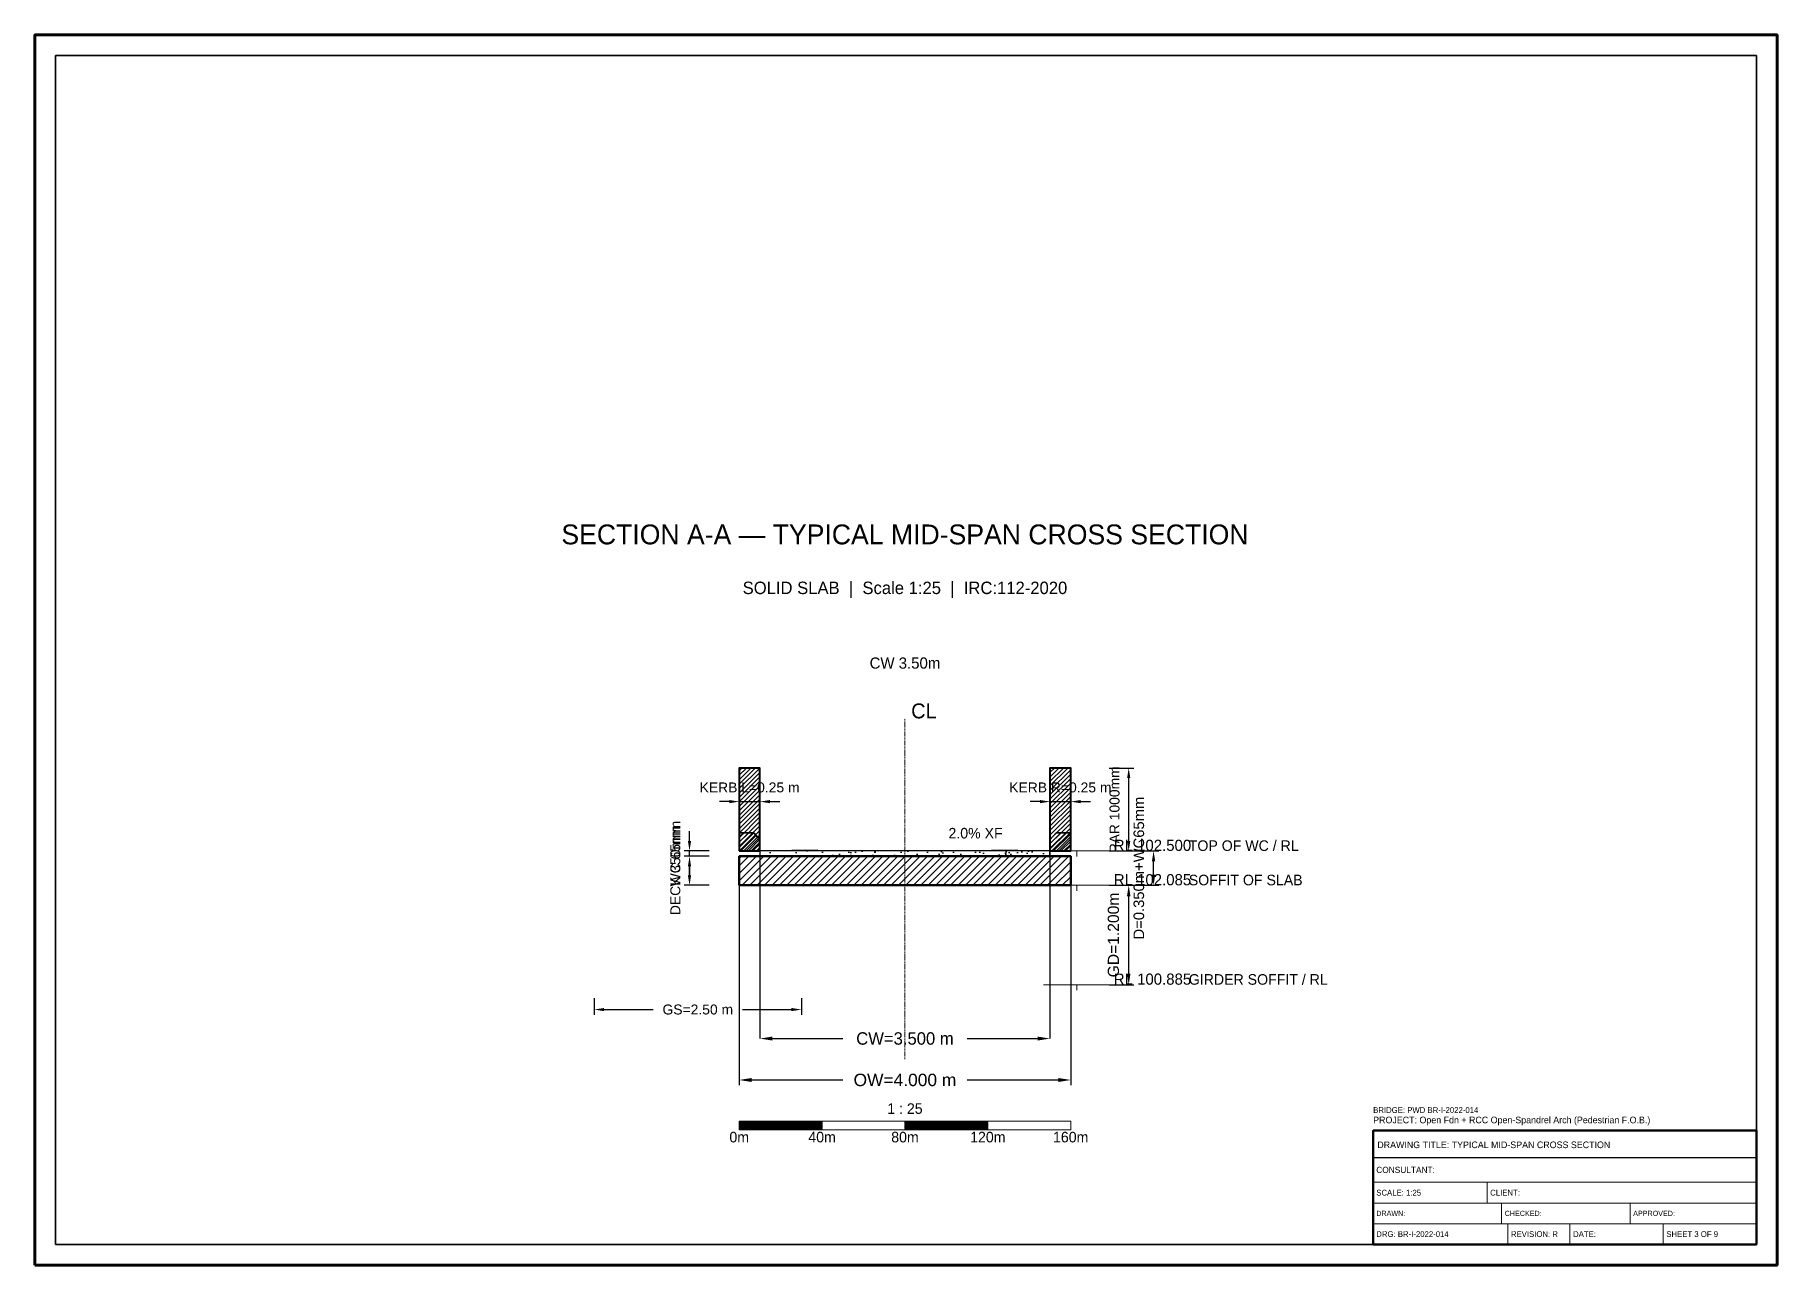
# Model space of a CAD drawing. Header units: metres. Extents: x 0 to 841, y 0 to 594.
import ezdxf
from ezdxf.enums import TextEntityAlignment as Align

# ---------------------------------------------------------------- set-up
doc = ezdxf.new("R2010")
doc.units = ezdxf.units.M
doc.linetypes.add('CENTER', pattern=[1.5, 0.75, -0.25, 0.25, -0.25])
for name, color, linetype, lineweight in [('BORDER-INNER', 7, 'Continuous', 35), ('BORDER-OUTER', 7, 'Continuous', 70), ('DIM-LEVEL', 3, 'Continuous', 18), ('DIM-LINEAR', 3, 'Continuous', 18), ('DIM-SLOPE', 3, 'Continuous', 18), ('STRUC-CENTRE', 6, 'CENTER', 18), ('STRUC-HATCHING', 8, 'Continuous', 18), ('SUPER-DECK', 2, 'Continuous', 50), ('SUPER-KERB', 7, 'Continuous', 25), ('SUPER-PARAPET', 2, 'Continuous', 35), ('SUPER-WEARING', 8, 'Continuous', 25), ('SYM-SCALE', 7, 'Continuous', 13), ('TEXT-GENERAL', 7, 'Continuous', 18), ('TEXT-HEADER', 7, 'Continuous', 25), ('TEXT-LEVEL', 5, 'Continuous', 18), ('TEXT-SPEC', 7, 'Continuous', 13), ('TEXT-TITLE', 7, 'Continuous', 25), ('TITLEBLK-BOX', 7, 'Continuous', 50), ('TITLEBLK-TEXT', 7, 'Continuous', 18)]:
    doc.layers.add(name, color=color, linetype=linetype, lineweight=lineweight)
doc.styles.add('BRIDGE_STD', font='Arial.ttf')
doc.dimstyles.new('BRG_DIM', dxfattribs={"dimtxt": 0.006, "dimasz": 6, "dimexe": 1.25, "dimexo": 0.625, "dimtad": 1, "dimcen": 2.5, "dimazin": 3, "dimtfac": 1, "dimtmove": 0, "dimatfit": 3})
doc.dimstyles.new('pmb100', dxfattribs={"dimtxt": 2.5, "dimasz": 0.9375, "dimexe": 2.5, "dimexo": 2.5, "dimtad": 0, "dimtih": 1, "dimdec": 0, "dimtxsty": 'BRIDGE_STD', "dimcen": 2.5, "dimazin": 3, "dimtfac": 1, "dimtmove": 0, "dimatfit": 3})

# ---------------------------------------------------------------- blocks, each defined once
blk = doc.blocks.new('_CLOSEDFILLED')
at = {"color": 0, "linetype": 'BYBLOCK'}
blk.add_solid([(-1, 0.16), (0, 0), (-1, -0.16)], dxfattribs=at)
blk = doc.blocks.new('*D1')
for p, q in [((350, 200), (350, 109.4)), ((490, 200), (490, 109.4)), ((356, 109.4), (390, 109.4)), ((450, 109.4), (484, 109.4))]:
    blk.add_line(p, q)
at = {"layer": 'Defpoints'}
for p in [(350, 200), (490, 200), (350, 109.4)]:
    blk.add_point(p, dxfattribs=at)
at = {"layer": 'DIM-LINEAR', "xscale": 6, "yscale": 6, "rotation": 180}
blk.add_blockref('_CLOSEDFILLED', (350, 109.4), dxfattribs=at)
at = {"layer": 'DIM-LINEAR', "xscale": 6, "yscale": 6}
blk.add_blockref('_CLOSEDFILLED', (490, 109.4), dxfattribs=at)
at = {"layer": 'DIM-LINEAR', "color": 3, "insert": (420, 109.4), "char_height": 6, "attachment_point": 5}
blk.add_mtext('CW=3.500 m', dxfattribs=at)

msp = doc.modelspace()

# ---------------------------------------------------------------- hatches: boundary and pattern name
at = {"layer": 'STRUC-HATCHING'}
h = msp.add_hatch(dxfattribs=at)
h.set_pattern_fill('ANSI31', scale=0.48)
h.paths.add_polyline_path([(340, 200), (350, 200), (350, 240), (340, 240)])
h = msp.add_hatch(dxfattribs=at)
h.set_pattern_fill('ANSI31', scale=0.48)
h.paths.add_polyline_path([(490, 200), (500, 200), (500, 240), (490, 240)])
h = msp.add_hatch(dxfattribs=at)
h.set_pattern_fill('ANSI31', scale=0.56)
h.paths.add_polyline_path([(340, 200), (350, 200), (350, 205.28), (347, 208.8), (340, 208.8)])
h = msp.add_hatch(dxfattribs=at)
h.set_pattern_fill('ANSI31', scale=0.56)
h.paths.add_polyline_path([(490, 200), (500, 200), (500, 208.8), (493, 208.8), (490, 205.28)])
h = msp.add_hatch(dxfattribs=at)
h.set_pattern_fill('ANSI31', scale=0.8)
h.paths.add_polyline_path([(340, 183.4), (500, 183.4), (500, 197.4), (340, 197.4)])
at = {"layer": 'SUPER-WEARING'}
h = msp.add_hatch(dxfattribs=at)
h.set_pattern_fill('AR-SAND', scale=0.16)
h.paths.add_polyline_path([(350, 197.4), (490, 197.4), (490, 200), (350, 200)])
at = {"layer": 'SYM-SCALE'}
h = msp.add_hatch(dxfattribs=at)
h.set_pattern_fill('SOLID')
h.paths.add_polyline_path([(340, 65.4), (380, 65.4), (380, 69.48), (340, 69.48)])
h = msp.add_hatch(dxfattribs=at)
h.set_pattern_fill('SOLID')
h.paths.add_polyline_path([(420, 65.4), (460, 65.4), (460, 69.48), (420, 69.48)])

# ---------------------------------------------------------------- linework, layer by layer
at = {"layer": 'BORDER-INNER'}
msp.add_lwpolyline([(10, 10), (831, 10), (831, 584), (10, 584), (10, 10)], dxfattribs=at)
at = {"layer": 'BORDER-OUTER'}
msp.add_lwpolyline([(0, 0), (841, 0), (841, 594), (0, 594), (0, 0)], dxfattribs=at)
at = {"layer": 'DIM-LEVEL'}
for p, q in [((486.8, 200), (519.2, 200)), ((503, 200), (503, 197.3)), ((486.8, 183.4), (519.2, 183.4)), ((503, 183.4), (503, 180.7)), ((486.8, 135.4), (519.2, 135.4)), ((503, 135.4), (503, 132.7))]:
    msp.add_line(p, q, dxfattribs=at)
at = {"layer": 'DIM-SLOPE', "color": 3}
for p, q in [((378, 200.5), (352.8, 200.248)), ((462, 200.5), (487.2, 200.248))]:
    msp.add_line(p, q, dxfattribs=at)
at = {"layer": 'STRUC-CENTRE'}
msp.add_line((420, 99.4), (420, 264), dxfattribs=at)
at = {"layer": 'SUPER-DECK', "lineweight": 50}
msp.add_lwpolyline([(340, 183.4), (500, 183.4), (500, 197.4), (340, 197.4), (340, 183.4)], dxfattribs=at)
at = {"layer": 'SUPER-KERB', "lineweight": 35}
for points in [[(340, 200), (350, 200), (350, 205.28), (347, 208.8), (340, 208.8), (340, 200)], [(490, 200), (500, 200), (500, 208.8), (493, 208.8), (490, 205.28), (490, 200)]]:
    msp.add_lwpolyline(points, dxfattribs=at)
at = {"layer": 'SUPER-PARAPET', "lineweight": 40}
for points in [[(340, 200), (350, 200), (350, 240), (340, 240), (340, 200)], [(490, 200), (500, 200), (500, 240), (490, 240), (490, 200)]]:
    msp.add_lwpolyline(points, dxfattribs=at)
at = {"layer": 'SUPER-WEARING'}
msp.add_lwpolyline([(350, 197.4), (490, 197.4), (490, 200), (350, 200), (350, 197.4)], dxfattribs=at)
at = {"layer": 'SYM-SCALE'}
msp.add_lwpolyline([(340, 65.4), (500, 65.4), (500, 69.48), (340, 69.48), (340, 65.4)], dxfattribs=at)
at = {"layer": 'TITLEBLK-BOX', "lineweight": 50}
msp.add_lwpolyline([(646, 10), (831, 10), (831, 65), (646, 65), (646, 10)], dxfattribs=at)
at = {"layer": 'TITLEBLK-BOX', "lineweight": 30}
msp.add_lwpolyline([(646, 52), (831, 52), (831, 65), (646, 65), (646, 52)], dxfattribs=at)
at = {"layer": 'TITLEBLK-BOX', "lineweight": 18}
for points in [[(646, 40), (831, 40), (831, 52), (646, 52), (646, 40)], [(646, 30), (701, 30), (701, 40), (646, 40), (646, 30)], [(701, 30), (831, 30), (831, 40), (701, 40), (701, 30)], [(646, 20), (708, 20), (708, 30), (646, 30), (646, 20)], [(708, 20), (770, 20), (770, 30), (708, 30), (708, 20)], [(770, 20), (831, 20), (831, 30), (770, 30), (770, 20)], [(646, 10), (711, 10), (711, 20), (646, 20), (646, 10)], [(711, 10), (741, 10), (741, 20), (711, 20), (711, 10)], [(741, 10), (786, 10), (786, 20), (741, 20), (741, 10)], [(786, 10), (831, 10), (831, 20), (786, 20), (786, 10)]]:
    msp.add_lwpolyline(points, dxfattribs=at)

# ---------------------------------------------------------------- texts
at = {"layer": 'DIM-SLOPE', "color": 3}
msp.add_text('2.0% XF', height=5.1, dxfattribs=at).set_placement((441, 206))
at = {"layer": 'STRUC-CENTRE'}
msp.add_text('CL', height=7.2, dxfattribs=at).set_placement((423, 264))
at = {"layer": 'TEXT-GENERAL'}
for s, height, p in [('CW 3.50m', 5.4, (420, 288)), ('1 : 25', 5.1, (420, 73.05)), ('0m', 5.1, (340, 59.28)), ('40m', 5.1, (380, 59.28)), ('80m', 5.1, (420, 59.28)), ('120m', 5.1, (460, 59.28)), ('160m', 5.1, (500, 59.28))]:
    msp.add_text(s, height=height, dxfattribs=at).set_placement(p, align=Align.CENTER)
at = {"layer": 'TEXT-HEADER'}
msp.add_text('SECTION A-A — TYPICAL MID-SPAN CROSS SECTION', height=9.6, dxfattribs=at).set_placement((420, 348), align=Align.CENTER)
at = {"layer": 'TEXT-LEVEL'}
for s, height, p in [('RL 102.500', 5.4, (520.82, 200)), ('TOP OF WC / RL', 5.1, (557, 200)), ('RL 102.085', 5.4, (520.82, 183.4)), ('SOFFIT OF SLAB', 5.1, (557, 183.4)), ('RL 100.885', 5.4, (520.82, 135.4)), ('GIRDER SOFFIT / RL', 5.1, (557, 135.4))]:
    msp.add_text(s, height=height, dxfattribs=at).set_placement(p)
at = {"layer": 'TEXT-SPEC'}
msp.add_text('SOLID SLAB  |  Scale 1:25  |  IRC:112-2020', height=6, dxfattribs=at).set_placement((420, 324), align=Align.CENTER)
at = {"layer": 'TEXT-TITLE'}
for s, p in [('PROJECT: Open Fdn + RCC Open-Spandrel Arch (Pedestrian F.O.B.)', (646, 68.5)), ('DRAWING TITLE: TYPICAL MID-SPAN CROSS SECTION', (648, 56.5))]:
    msp.add_text(s, height=3.2, dxfattribs=at).set_placement(p)
at = {"layer": 'TITLEBLK-TEXT'}
for s, height, p in [('BRIDGE: PWD BR-I-2022-014', 2.8, (646, 73.5)), ('CONSULTANT: ', 3, (647.5, 44.5)), ('SCALE: 1:25', 2.8, (647.5, 33.6)), ('CLIENT: ', 2.8, (702.5, 33.6)), ('DRAWN: ', 2.5, (647.5, 23.75)), ('CHECKED: ', 2.5, (709.5, 23.75)), ('APPROVED: ', 2.5, (771.5, 23.75)), ('DRG: BR-I-2022-014', 2.8, (647.5, 13.6)), ('REVISION: R', 2.8, (712.5, 13.6)), ('DATE: ', 2.8, (742.5, 13.6)), ('SHEET 3 OF 9', 2.8, (787.5, 13.6))]:
    msp.add_text(s, height=height, dxfattribs=at).set_placement(p)

# ---------------------------------------------------------------- dimensions: what is measured, and where the dimension line sits
at = {"layer": 'DIM-LINEAR'}
for base, p1, p2, text, override in [((340, 223.8), (340, 217.8), (350, 217.8), 'KERB L=0.25 m', {"dimtxt": 4.8, "dimasz": 4.8, "dimgap": 1.92, "dimclrt": 3}), ((490, 223.8), (490, 217.8), (500, 217.8), 'KERB R=0.25 m', {"dimtxt": 4.8, "dimasz": 4.8, "dimgap": 1.92, "dimclrt": 3}), ((340, 89.4), (340, 200), (500, 200), 'OW=4.000 m', {"dimtxt": 6, "dimasz": 6, "dimgap": 2.4, "dimclrt": 3}), ((270, 123.4), (270, 131.4), (370, 131.4), 'GS=2.50 m', {"dimtxt": 4.8, "dimasz": 4.8, "dimgap": 1.92, "dimclrt": 3})]:
    msp.add_linear_dim(base=base, p1=p1, p2=p2, text=text, dimstyle='pmb100', override=override, dxfattribs=at).render()
for base, p1, p2, text, override in [((528, 200), (516, 200), (516, 240), 'PAR 1000mm', {"dimtxt": 4.8, "dimasz": 4.8, "dimgap": 1.92, "dimclrt": 3}), ((540, 183.4), (516, 183.4), (516, 200), 'D=0.350m+WC65mm', {"dimtxt": 5.1, "dimasz": 5.1, "dimgap": 2.04, "dimclrt": 3}), ((316, 197.4), (328, 197.4), (328, 200), 'WC 65mm', {"dimtxt": 4.8, "dimasz": 4.8, "dimgap": 1.92, "dimclrt": 3}), ((316, 183.4), (328, 183.4), (328, 197.4), 'DECK 350mm', {"dimtxt": 4.8, "dimasz": 4.8, "dimgap": 1.92, "dimclrt": 3}), ((528, 135.4), (516, 135.4), (516, 183.4), 'GD=1.200m', {"dimtxt": 5.4, "dimasz": 5.4, "dimgap": 2.16, "dimclrt": 3})]:
    msp.add_linear_dim(base=base, p1=p1, p2=p2, angle=90, text=text, dimstyle='pmb100', override=override, dxfattribs=at).render()
dim = msp.add_linear_dim(base=(350, 109.4), p1=(350, 200), p2=(490, 200), text='CW=3.500 m', dimstyle='BRG_DIM', override={"dimtxt": 6, "dimasz": 6, "dimgap": 2.4, "dimclrt": 3}, dxfattribs=at)
dim.commit()
dim.dimension.update_dxf_attribs({"geometry": '*D1', "text_midpoint": (420, 109.4)})

doc.saveas('drawing.dxf')
